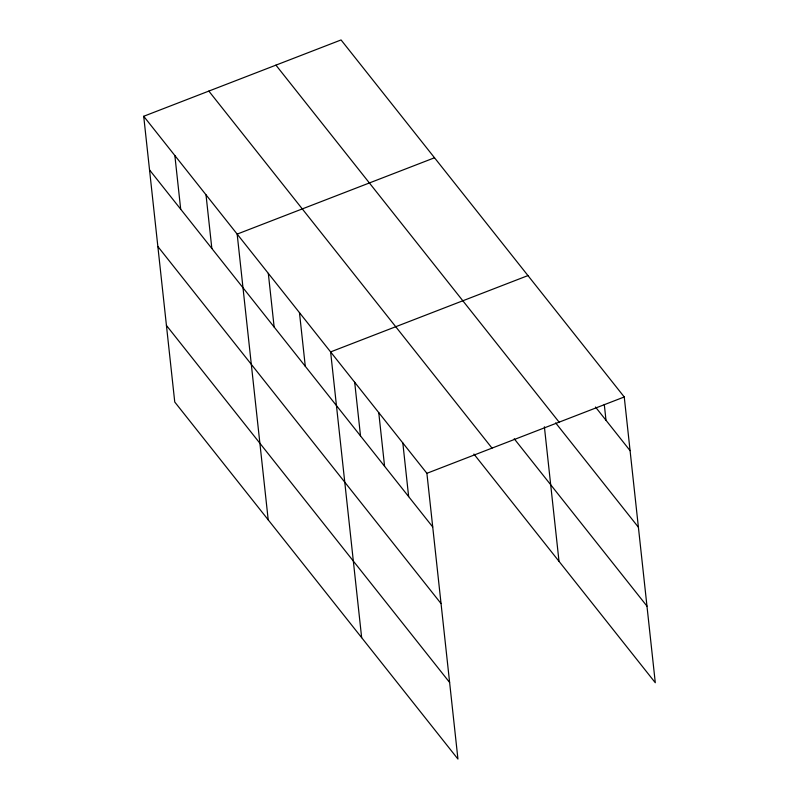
<?xml version="1.0" encoding="UTF-8"?>
<svg xmlns="http://www.w3.org/2000/svg" width="799" height="799" viewBox="0 0 799 799"><rect width="100%" height="100%" fill="white"/><g stroke="black" fill="none" stroke-linecap="round" stroke-linejoin="round"><path stroke-width="1.2" d="M143.71 116.274L426.896 473.308L457.937 759.05L174.751 402.027L143.71 116.274L341.063 39.95L624.249 396.973L655.29 682.726L473.917 454.052M434.516 157.773L237.163 234.097L268.204 519.839M527.959 275.585L330.616 351.91L361.657 637.662M426.896 473.308L624.249 396.973M595.475 407.011L630.071 450.636M275.935 65.138L559.12 422.162M555.655 422.901L638.391 527.22M514.216 438.771L646.97 606.131M208.839 91.086L492.014 448.119M149.543 169.937L432.718 526.96M157.862 246.521L441.038 603.555M166.432 325.433L449.617 682.456M604.284 404.434L606.002 420.284M544.389 426.796L559.01 561.337M402.826 442.956L408.649 496.618M378.756 412.614L384.579 466.266M354.686 382.262L360.509 435.914M299.465 312.639L305.288 366.302M268.314 273.368L274.137 327.021M206.012 194.826L211.845 248.479M174.861 155.545L180.694 209.208"/></g></svg>
